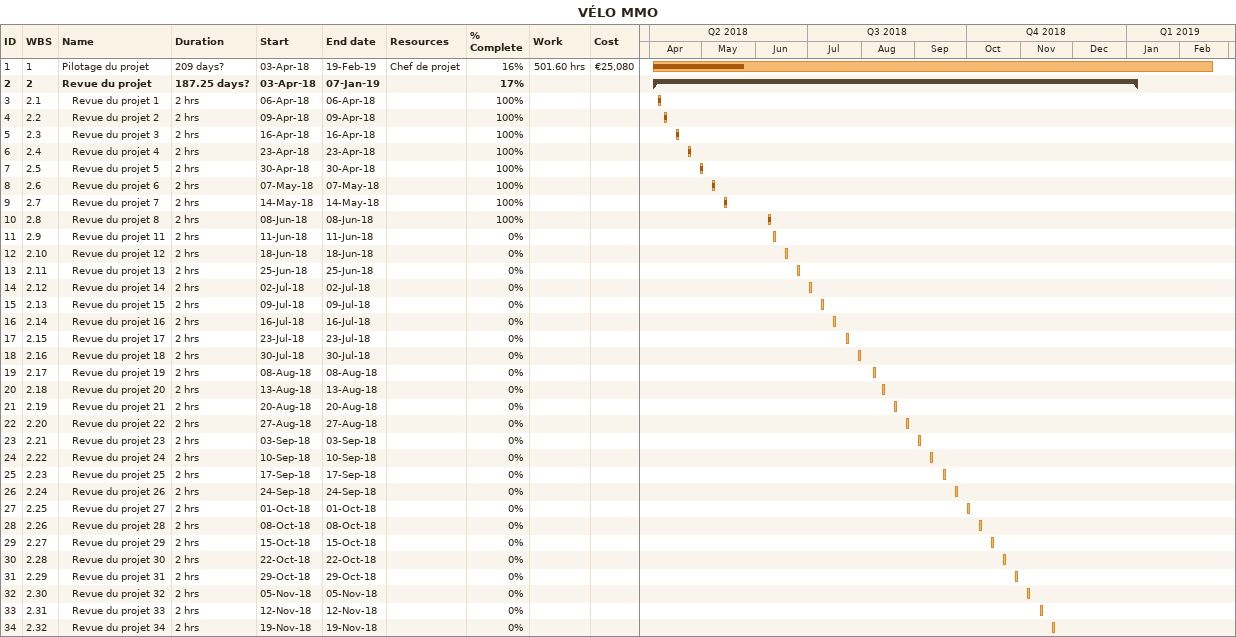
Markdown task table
VÉLO MMO

| ID | WBS | Task | Duration | Start | Finish | Resources | % complete | Work (h) | Cost (€) |
|---|---|---|---|---|---|---|---|---|---|
| 1 | 1 | Pilotage du projet | 209d? | 2018-04-03 | 2019-02-19 | Chef de projet | 16 | 501.60 | 25080 |
| 2 | 2 | **Revue du projet** | 187.25d? | 2018-04-03 | 2019-01-07 |  | 17 |  |  |
| 3 | 2.1 | Revue du projet 1 | 2h | 2018-04-06 | 2018-04-06 |  | 100 |  |  |
| 4 | 2.2 | Revue du projet 2 | 2h | 2018-04-09 | 2018-04-09 |  | 100 |  |  |
| 5 | 2.3 | Revue du projet 3 | 2h | 2018-04-16 | 2018-04-16 |  | 100 |  |  |
| 6 | 2.4 | Revue du projet 4 | 2h | 2018-04-23 | 2018-04-23 |  | 100 |  |  |
| 7 | 2.5 | Revue du projet 5 | 2h | 2018-04-30 | 2018-04-30 |  | 100 |  |  |
| 8 | 2.6 | Revue du projet 6 | 2h | 2018-05-07 | 2018-05-07 |  | 100 |  |  |
| 9 | 2.7 | Revue du projet 7 | 2h | 2018-05-14 | 2018-05-14 |  | 100 |  |  |
| 10 | 2.8 | Revue du projet 8 | 2h | 2018-06-08 | 2018-06-08 |  | 100 |  |  |
| 11 | 2.9 | Revue du projet 11 | 2h | 2018-06-11 | 2018-06-11 |  | 0 |  |  |
| 12 | 2.10 | Revue du projet 12 | 2h | 2018-06-18 | 2018-06-18 |  | 0 |  |  |
| 13 | 2.11 | Revue du projet 13 | 2h | 2018-06-25 | 2018-06-25 |  | 0 |  |  |
| 14 | 2.12 | Revue du projet 14 | 2h | 2018-07-02 | 2018-07-02 |  | 0 |  |  |
| 15 | 2.13 | Revue du projet 15 | 2h | 2018-07-09 | 2018-07-09 |  | 0 |  |  |
| 16 | 2.14 | Revue du projet 16 | 2h | 2018-07-16 | 2018-07-16 |  | 0 |  |  |
| 17 | 2.15 | Revue du projet 17 | 2h | 2018-07-23 | 2018-07-23 |  | 0 |  |  |
| 18 | 2.16 | Revue du projet 18 | 2h | 2018-07-30 | 2018-07-30 |  | 0 |  |  |
| 19 | 2.17 | Revue du projet 19 | 2h | 2018-08-08 | 2018-08-08 |  | 0 |  |  |
| 20 | 2.18 | Revue du projet 20 | 2h | 2018-08-13 | 2018-08-13 |  | 0 |  |  |
| 21 | 2.19 | Revue du projet 21 | 2h | 2018-08-20 | 2018-08-20 |  | 0 |  |  |
| 22 | 2.20 | Revue du projet 22 | 2h | 2018-08-27 | 2018-08-27 |  | 0 |  |  |
| 23 | 2.21 | Revue du projet 23 | 2h | 2018-09-03 | 2018-09-03 |  | 0 |  |  |
| 24 | 2.22 | Revue du projet 24 | 2h | 2018-09-10 | 2018-09-10 |  | 0 |  |  |
| 25 | 2.23 | Revue du projet 25 | 2h | 2018-09-17 | 2018-09-17 |  | 0 |  |  |
| 26 | 2.24 | Revue du projet 26 | 2h | 2018-09-24 | 2018-09-24 |  | 0 |  |  |
| 27 | 2.25 | Revue du projet 27 | 2h | 2018-10-01 | 2018-10-01 |  | 0 |  |  |
| 28 | 2.26 | Revue du projet 28 | 2h | 2018-10-08 | 2018-10-08 |  | 0 |  |  |
| 29 | 2.27 | Revue du projet 29 | 2h | 2018-10-15 | 2018-10-15 |  | 0 |  |  |
| 30 | 2.28 | Revue du projet 30 | 2h | 2018-10-22 | 2018-10-22 |  | 0 |  |  |
| 31 | 2.29 | Revue du projet 31 | 2h | 2018-10-29 | 2018-10-29 |  | 0 |  |  |
| 32 | 2.30 | Revue du projet 32 | 2h | 2018-11-05 | 2018-11-05 |  | 0 |  |  |
| 33 | 2.31 | Revue du projet 33 | 2h | 2018-11-12 | 2018-11-12 |  | 0 |  |  |
| 34 | 2.32 | Revue du projet 34 | 2h | 2018-11-19 | 2018-11-19 |  | 0 |  |  |
